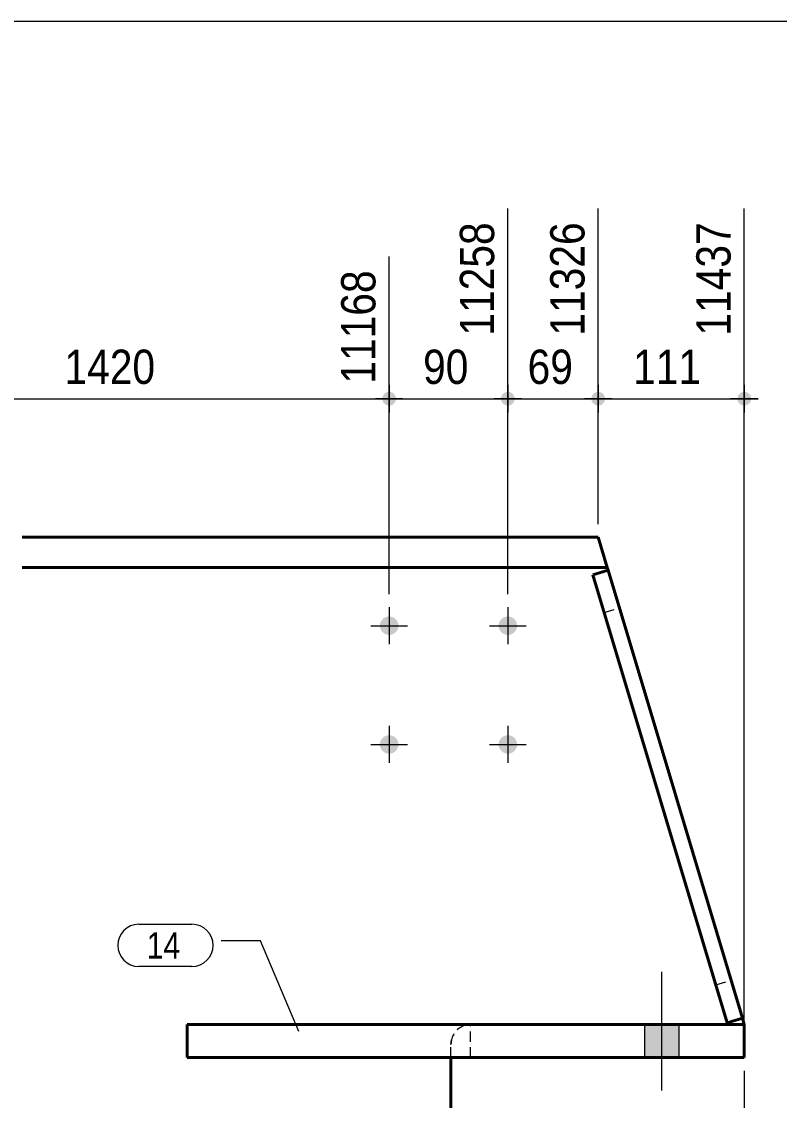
# Model space of a CAD drawing. Header units: millimetres. Extents: x 2 to 584, y 5 to 405.
# Drawn here: x 453.5 to 511, y 323.2 to 405 of the extents above; entities that cross this region are included whole.
import ezdxf

# ---------------------------------------------------------------- set-up
doc = ezdxf.new("R2010")
doc.units = ezdxf.units.MM
doc.linetypes.add('CACHE2', pattern=[1.190625, 0.79375, -0.396875])
for name, color, linetype, lineweight in [('Boulon', 7, 'Continuous', 0), ('Cache', 7, 'Continuous', 0), ('Cotation', 7, 'Continuous', 0), ('Feuille dessin', 5, 'Continuous', 0), ('Piece', 2, 'Continuous', 0), ('Repère pièce', 3, 'Continuous', 0)]:
    doc.layers.add(name, color=color, linetype=linetype, lineweight=lineweight)
doc.styles.add('ARIAL', font='ARIAL.TTF')
doc.styles.add('COMIC_SANS_MS', font='COMIC.TTF')

# ---------------------------------------------------------------- blocks, each defined once
blk = doc.blocks.new('*A15')
at = {"layer": 'Boulon'}
for points in [[(491.091, 359.187), (491.089, 359.152), (491.084, 359.118), (491.079, 359.084), (491.071, 359.051), (491.062, 359.018), (491.051, 358.985), (491.039, 358.953), (491.025, 358.922), (491.009, 358.891), (490.992, 358.861), (490.974, 358.832), (490.954, 358.804), (490.933, 358.777), (490.911, 358.751), (490.887, 358.726), (490.862, 358.702), (490.836, 358.68), (490.809, 358.659), (490.781, 358.639), (490.752, 358.621), (490.722, 358.604), (490.691, 358.588), (490.66, 358.574), (490.628, 358.562), (490.595, 358.551), (490.562, 358.542), (490.529, 358.534), (490.495, 358.529), (490.461, 358.524), (490.426, 358.522), (490.392, 358.521), (490.358, 358.522), (490.323, 358.524), (490.289, 358.529), (490.255, 358.534), (490.222, 358.542), (490.189, 358.551), (490.156, 358.562), (490.124, 358.574), (490.093, 358.588), (490.062, 358.604), (490.032, 358.621), (490.003, 358.639), (489.975, 358.659), (489.948, 358.68), (489.922, 358.702), (489.897, 358.726), (489.873, 358.751), (489.851, 358.777), (489.83, 358.804), (489.81, 358.832), (489.792, 358.861), (489.775, 358.891), (489.759, 358.922), (489.745, 358.953), (489.733, 358.985), (489.722, 359.018), (489.713, 359.051), (489.706, 359.084), (489.7, 359.118), (489.695, 359.152), (489.693, 359.187), (489.692, 359.221), (489.693, 359.255), (489.695, 359.29), (489.7, 359.324), (489.706, 359.358), (489.713, 359.391), (489.722, 359.424), (489.733, 359.457), (489.745, 359.489), (489.759, 359.52), (489.775, 359.551), (489.792, 359.581), (489.81, 359.61), (489.83, 359.638), (489.851, 359.665), (489.873, 359.691), (489.897, 359.716), (489.922, 359.74), (489.948, 359.762), (489.975, 359.783), (490.003, 359.803), (490.032, 359.821), (490.062, 359.838), (490.093, 359.854), (490.124, 359.868), (490.156, 359.88), (490.189, 359.891), (490.222, 359.9), (490.255, 359.908), (490.289, 359.913), (490.323, 359.918), (490.358, 359.92), (490.392, 359.921), (490.426, 359.92), (490.461, 359.918), (490.495, 359.913), (490.529, 359.908), (490.562, 359.9), (490.595, 359.891), (490.628, 359.88), (490.66, 359.868), (490.691, 359.854), (490.722, 359.838), (490.752, 359.821), (490.781, 359.803), (490.809, 359.783), (490.836, 359.762), (490.862, 359.74), (490.887, 359.716), (490.911, 359.691), (490.933, 359.665), (490.954, 359.638), (490.974, 359.61), (490.992, 359.581), (491.009, 359.551), (491.025, 359.52), (491.039, 359.489), (491.051, 359.457), (491.062, 359.424), (491.071, 359.391), (491.079, 359.358), (491.084, 359.324), (491.089, 359.29), (491.091, 359.255), (491.092, 359.221)], [(491.091, 350.187), (491.089, 350.152), (491.084, 350.118), (491.079, 350.084), (491.071, 350.051), (491.062, 350.018), (491.051, 349.985), (491.039, 349.953), (491.025, 349.922), (491.009, 349.891), (490.992, 349.861), (490.974, 349.832), (490.954, 349.804), (490.933, 349.777), (490.911, 349.751), (490.887, 349.726), (490.862, 349.702), (490.836, 349.68), (490.809, 349.659), (490.781, 349.639), (490.752, 349.621), (490.722, 349.604), (490.691, 349.588), (490.66, 349.574), (490.628, 349.562), (490.595, 349.551), (490.562, 349.542), (490.529, 349.534), (490.495, 349.529), (490.461, 349.524), (490.426, 349.522), (490.392, 349.521), (490.358, 349.522), (490.323, 349.524), (490.289, 349.529), (490.255, 349.534), (490.222, 349.542), (490.189, 349.551), (490.156, 349.562), (490.124, 349.574), (490.093, 349.588), (490.062, 349.604), (490.032, 349.621), (490.003, 349.639), (489.975, 349.659), (489.948, 349.68), (489.922, 349.702), (489.897, 349.726), (489.873, 349.751), (489.851, 349.777), (489.83, 349.804), (489.81, 349.832), (489.792, 349.861), (489.775, 349.891), (489.759, 349.922), (489.745, 349.953), (489.733, 349.985), (489.722, 350.018), (489.713, 350.051), (489.706, 350.084), (489.7, 350.118), (489.695, 350.152), (489.693, 350.187), (489.692, 350.221), (489.693, 350.255), (489.695, 350.29), (489.7, 350.324), (489.706, 350.358), (489.713, 350.391), (489.722, 350.424), (489.733, 350.457), (489.745, 350.489), (489.759, 350.52), (489.775, 350.551), (489.792, 350.581), (489.81, 350.61), (489.83, 350.638), (489.851, 350.665), (489.873, 350.691), (489.897, 350.716), (489.922, 350.74), (489.948, 350.762), (489.975, 350.783), (490.003, 350.803), (490.032, 350.821), (490.062, 350.838), (490.093, 350.854), (490.124, 350.868), (490.156, 350.88), (490.189, 350.891), (490.222, 350.9), (490.255, 350.908), (490.289, 350.913), (490.323, 350.918), (490.358, 350.92), (490.392, 350.921), (490.426, 350.92), (490.461, 350.918), (490.495, 350.913), (490.529, 350.908), (490.562, 350.9), (490.595, 350.891), (490.628, 350.88), (490.66, 350.868), (490.691, 350.854), (490.722, 350.838), (490.752, 350.821), (490.781, 350.803), (490.809, 350.783), (490.836, 350.762), (490.862, 350.74), (490.887, 350.716), (490.911, 350.691), (490.933, 350.665), (490.954, 350.638), (490.974, 350.61), (490.992, 350.581), (491.009, 350.551), (491.025, 350.52), (491.039, 350.489), (491.051, 350.457), (491.062, 350.424), (491.071, 350.391), (491.079, 350.358), (491.084, 350.324), (491.089, 350.29), (491.091, 350.255), (491.092, 350.221)]]:
    blk.add_hatch(color=256, dxfattribs=at).paths.add_polyline_path(points, flags=17)
at = {"layer": 'Boulon', "linetype": 'Continuous', "lineweight": 0}
for p, q in [((490.392, 360.621), (490.392, 357.821)), ((488.992, 359.221), (491.792, 359.221)), ((490.392, 351.621), (490.392, 348.821)), ((488.992, 350.221), (491.792, 350.221))]:
    blk.add_line(p, q, dxfattribs=at)
blk = doc.blocks.new('*A16')
at = {"layer": 'Boulon'}
for points in [[(482.091, 359.187), (482.089, 359.152), (482.084, 359.118), (482.079, 359.084), (482.071, 359.051), (482.062, 359.018), (482.051, 358.985), (482.039, 358.953), (482.025, 358.922), (482.009, 358.891), (481.992, 358.861), (481.974, 358.832), (481.954, 358.804), (481.933, 358.777), (481.911, 358.751), (481.887, 358.726), (481.862, 358.702), (481.836, 358.68), (481.809, 358.659), (481.781, 358.639), (481.752, 358.621), (481.722, 358.604), (481.691, 358.588), (481.66, 358.574), (481.628, 358.562), (481.595, 358.551), (481.562, 358.542), (481.529, 358.534), (481.495, 358.529), (481.461, 358.524), (481.426, 358.522), (481.392, 358.521), (481.358, 358.522), (481.323, 358.524), (481.289, 358.529), (481.255, 358.534), (481.222, 358.542), (481.189, 358.551), (481.156, 358.562), (481.124, 358.574), (481.093, 358.588), (481.062, 358.604), (481.032, 358.621), (481.003, 358.639), (480.975, 358.659), (480.948, 358.68), (480.922, 358.702), (480.897, 358.726), (480.873, 358.751), (480.851, 358.777), (480.83, 358.804), (480.81, 358.832), (480.792, 358.861), (480.775, 358.891), (480.759, 358.922), (480.745, 358.953), (480.733, 358.985), (480.722, 359.018), (480.713, 359.051), (480.706, 359.084), (480.7, 359.118), (480.695, 359.152), (480.693, 359.187), (480.692, 359.221), (480.693, 359.255), (480.695, 359.29), (480.7, 359.324), (480.706, 359.358), (480.713, 359.391), (480.722, 359.424), (480.733, 359.457), (480.745, 359.489), (480.759, 359.52), (480.775, 359.551), (480.792, 359.581), (480.81, 359.61), (480.83, 359.638), (480.851, 359.665), (480.873, 359.691), (480.897, 359.716), (480.922, 359.74), (480.948, 359.762), (480.975, 359.783), (481.003, 359.803), (481.032, 359.821), (481.062, 359.838), (481.093, 359.854), (481.124, 359.868), (481.156, 359.88), (481.189, 359.891), (481.222, 359.9), (481.255, 359.908), (481.289, 359.913), (481.323, 359.918), (481.358, 359.92), (481.392, 359.921), (481.426, 359.92), (481.461, 359.918), (481.495, 359.913), (481.529, 359.908), (481.562, 359.9), (481.595, 359.891), (481.628, 359.88), (481.66, 359.868), (481.691, 359.854), (481.722, 359.838), (481.752, 359.821), (481.781, 359.803), (481.809, 359.783), (481.836, 359.762), (481.862, 359.74), (481.887, 359.716), (481.911, 359.691), (481.933, 359.665), (481.954, 359.638), (481.974, 359.61), (481.992, 359.581), (482.009, 359.551), (482.025, 359.52), (482.039, 359.489), (482.051, 359.457), (482.062, 359.424), (482.071, 359.391), (482.079, 359.358), (482.084, 359.324), (482.089, 359.29), (482.091, 359.255), (482.092, 359.221)], [(482.091, 350.187), (482.089, 350.152), (482.084, 350.118), (482.079, 350.084), (482.071, 350.051), (482.062, 350.018), (482.051, 349.985), (482.039, 349.953), (482.025, 349.922), (482.009, 349.891), (481.992, 349.861), (481.974, 349.832), (481.954, 349.804), (481.933, 349.777), (481.911, 349.751), (481.887, 349.726), (481.862, 349.702), (481.836, 349.68), (481.809, 349.659), (481.781, 349.639), (481.752, 349.621), (481.722, 349.604), (481.691, 349.588), (481.66, 349.574), (481.628, 349.562), (481.595, 349.551), (481.562, 349.542), (481.529, 349.534), (481.495, 349.529), (481.461, 349.524), (481.426, 349.522), (481.392, 349.521), (481.358, 349.522), (481.323, 349.524), (481.289, 349.529), (481.255, 349.534), (481.222, 349.542), (481.189, 349.551), (481.156, 349.562), (481.124, 349.574), (481.093, 349.588), (481.062, 349.604), (481.032, 349.621), (481.003, 349.639), (480.975, 349.659), (480.948, 349.68), (480.922, 349.702), (480.897, 349.726), (480.873, 349.751), (480.851, 349.777), (480.83, 349.804), (480.81, 349.832), (480.792, 349.861), (480.775, 349.891), (480.759, 349.922), (480.745, 349.953), (480.733, 349.985), (480.722, 350.018), (480.713, 350.051), (480.706, 350.084), (480.7, 350.118), (480.695, 350.152), (480.693, 350.187), (480.692, 350.221), (480.693, 350.255), (480.695, 350.29), (480.7, 350.324), (480.706, 350.358), (480.713, 350.391), (480.722, 350.424), (480.733, 350.457), (480.745, 350.489), (480.759, 350.52), (480.775, 350.551), (480.792, 350.581), (480.81, 350.61), (480.83, 350.638), (480.851, 350.665), (480.873, 350.691), (480.897, 350.716), (480.922, 350.74), (480.948, 350.762), (480.975, 350.783), (481.003, 350.803), (481.032, 350.821), (481.062, 350.838), (481.093, 350.854), (481.124, 350.868), (481.156, 350.88), (481.189, 350.891), (481.222, 350.9), (481.255, 350.908), (481.289, 350.913), (481.323, 350.918), (481.358, 350.92), (481.392, 350.921), (481.426, 350.92), (481.461, 350.918), (481.495, 350.913), (481.529, 350.908), (481.562, 350.9), (481.595, 350.891), (481.628, 350.88), (481.66, 350.868), (481.691, 350.854), (481.722, 350.838), (481.752, 350.821), (481.781, 350.803), (481.809, 350.783), (481.836, 350.762), (481.862, 350.74), (481.887, 350.716), (481.911, 350.691), (481.933, 350.665), (481.954, 350.638), (481.974, 350.61), (481.992, 350.581), (482.009, 350.551), (482.025, 350.52), (482.039, 350.489), (482.051, 350.457), (482.062, 350.424), (482.071, 350.391), (482.079, 350.358), (482.084, 350.324), (482.089, 350.29), (482.091, 350.255), (482.092, 350.221)]]:
    blk.add_hatch(color=256, dxfattribs=at).paths.add_polyline_path(points, flags=17)
at = {"layer": 'Boulon', "linetype": 'Continuous', "lineweight": 0}
for p, q in [((481.392, 360.621), (481.392, 357.821)), ((479.992, 359.221), (482.792, 359.221)), ((481.392, 351.621), (481.392, 348.821)), ((479.992, 350.221), (482.792, 350.221))]:
    blk.add_line(p, q, dxfattribs=at)
blk = doc.blocks.new('*A17')
at = {"layer": 'Boulon'}
blk.add_hatch(color=256, dxfattribs=at).paths.add_polyline_path([(503.37, 328.997), (503.37, 326.497), (500.77, 326.497), (500.77, 328.997)], flags=17)
blk.add_hatch(color=256, dxfattribs=at).paths.add_polyline_path([(503.37, 328.997), (503.37, 326.497), (500.77, 326.497), (500.77, 328.997)], flags=17)
at = {"layer": 'Boulon', "linetype": 'Continuous', "lineweight": 0}
for p, q in [((502.07, 323.998), (502.07, 332.998)), ((502.07, 323.998), (502.07, 332.998)), ((500.77, 326.497), (500.77, 328.997)), ((500.77, 326.497), (500.77, 328.997)), ((503.37, 326.497), (503.37, 328.997)), ((503.37, 326.497), (503.37, 328.997))]:
    blk.add_line(p, q, dxfattribs=at)
blk = doc.blocks.new('*A19')
at = {"layer": 'Cache', "color": 7, "linetype": 'CACHE2', "lineweight": 20}
for p, q in [((508.178391, 329.468624), (497.990483, 363.428318)), ((487.235634, 328.958262), (487.569399, 328.995897)), ((487.569399, 328.995897), (487.235634, 328.958262)), ((508.319649, 328.997762), (487.569399, 328.995897)), ((486.069535, 327.495858), (486.107131, 327.829627)), ((486.107131, 327.829627), (486.069535, 327.495858)), ((486.069562, 326.495711), (486.069535, 327.495858))]:
    blk.add_line(p, q, dxfattribs=at)
blk.add_arc((487.569535, 327.495897), 1.5, 102.861823, 167.144895, dxfattribs=at)
blk.add_arc((487.569535, 327.495897), 1.5, 102.861823, 167.144895, dxfattribs=at)
at = {"layer": 'Piece', "color": 2, "linetype": 'Continuous', "lineweight": 40}
for p, q in [((497.242774, 365.920679), (453.570038, 365.920679)), ((497.932774, 363.620679), (497.242774, 365.920679)), ((453.570038, 363.620679), (497.932774, 363.620679)), ((497.932774, 363.620679), (497.990483, 363.428318)), ((508.319649, 328.997762), (508.178391, 329.468624)), ((486.069814, 316.920679), (486.069562, 326.495711))]:
    blk.add_line(p, q, dxfattribs=at)
blk = doc.blocks.new('*A22')
at = {"layer": 'Cache', "color": 7, "linetype": 'CACHE2', "lineweight": 20}
blk.add_line((487.570038, 326.49585), (487.569805, 328.99585), dxfattribs=at)
at = {"layer": 'Piece', "color": 2, "linetype": 'Continuous', "lineweight": 40}
for p, q in [((508.319723, 328.997783), (466.069805, 328.993848)), ((466.070038, 326.493848), (466.069805, 328.993848)), ((508.319955, 326.497783), (508.319723, 328.997783)), ((508.319955, 326.497783), (466.070038, 326.493848))]:
    blk.add_line(p, q, dxfattribs=at)
blk = doc.blocks.new('*A23')
at = {"layer": 'Cache', "color": 7, "linetype": 'CACHE2', "lineweight": 20}
for p, q in [((497.990414, 363.428297), (496.841023, 363.08348)), ((496.841023, 363.08348), (507.028931, 329.123786)), ((508.178322, 329.468604), (497.990414, 363.428297)), ((497.703096, 360.209901), (498.852488, 360.554719)), ((506.166949, 331.997057), (507.316341, 332.341875)), ((507.028931, 329.123786), (508.178322, 329.468604))]:
    blk.add_line(p, q, dxfattribs=at)
blk = doc.blocks.new('*A24')
at = {"layer": 'Cache', "color": 7, "linetype": 'CACHE2', "lineweight": 20}
for p, q in [((497.703096, 360.209901), (498.852488, 360.554719)), ((506.166937, 331.997098), (507.316329, 332.341915))]:
    blk.add_line(p, q, dxfattribs=at)
at = {"layer": 'Piece', "color": 2, "linetype": 'Continuous', "lineweight": 40}
for p, q in [((497.990414, 363.428297), (496.841023, 363.08348)), ((496.841023, 363.08348), (507.028931, 329.123786)), ((508.178322, 329.468604), (497.990414, 363.428297)), ((507.028931, 329.123786), (508.178322, 329.468604))]:
    blk.add_line(p, q, dxfattribs=at)
blk = doc.blocks.new('*A63')
at = {"layer": 'Feuille dessin', "linetype": 'Continuous', "lineweight": 0}
blk.add_line((579, 405), (5, 405), dxfattribs=at)
blk = doc.blocks.new('*A80')
at = {"layer": 'Cotation'}
for points in [[(439.848, 375.901), (439.822, 375.903), (439.797, 375.906), (439.772, 375.911), (439.747, 375.916), (439.722, 375.923), (439.698, 375.931), (439.674, 375.94), (439.651, 375.951), (439.628, 375.962), (439.606, 375.975), (439.584, 375.988), (439.563, 376.003), (439.543, 376.019), (439.524, 376.035), (439.505, 376.053), (439.488, 376.071), (439.471, 376.091), (439.455, 376.111), (439.441, 376.132), (439.427, 376.153), (439.414, 376.176), (439.403, 376.198), (439.393, 376.222), (439.383, 376.245), (439.375, 376.27), (439.369, 376.294), (439.363, 376.319), (439.359, 376.344), (439.356, 376.37), (439.354, 376.395), (439.353, 376.421), (439.354, 376.446), (439.356, 376.472), (439.359, 376.497), (439.363, 376.522), (439.369, 376.547), (439.375, 376.572), (439.383, 376.596), (439.393, 376.62), (439.403, 376.643), (439.414, 376.666), (439.427, 376.688), (439.441, 376.71), (439.455, 376.73), (439.471, 376.751), (439.488, 376.77), (439.505, 376.788), (439.524, 376.806), (439.543, 376.823), (439.563, 376.838), (439.584, 376.853), (439.606, 376.867), (439.628, 376.879), (439.651, 376.891), (439.674, 376.901), (439.698, 376.91), (439.722, 376.918), (439.747, 376.925), (439.772, 376.931), (439.797, 376.935), (439.822, 376.938), (439.848, 376.94), (439.873, 376.941), (439.899, 376.94), (439.924, 376.938), (439.949, 376.935), (439.975, 376.931), (439.999, 376.925), (440.024, 376.918), (440.048, 376.91), (440.072, 376.901), (440.095, 376.891), (440.118, 376.879), (440.14, 376.867), (440.162, 376.853), (440.183, 376.838), (440.203, 376.823), (440.222, 376.806), (440.241, 376.788), (440.258, 376.77), (440.275, 376.751), (440.291, 376.73), (440.305, 376.71), (440.319, 376.688), (440.332, 376.666), (440.343, 376.643), (440.353, 376.62), (440.363, 376.596), (440.371, 376.572), (440.377, 376.547), (440.383, 376.522), (440.387, 376.497), (440.391, 376.472), (440.392, 376.446), (440.393, 376.421), (440.392, 376.395), (440.391, 376.37), (440.387, 376.344), (440.383, 376.319), (440.377, 376.294), (440.371, 376.27), (440.363, 376.245), (440.353, 376.222), (440.343, 376.198), (440.332, 376.176), (440.319, 376.153), (440.305, 376.132), (440.291, 376.111), (440.275, 376.091), (440.258, 376.071), (440.241, 376.053), (440.222, 376.035), (440.203, 376.019), (440.183, 376.003), (440.162, 375.988), (440.14, 375.975), (440.118, 375.962), (440.095, 375.951), (440.072, 375.94), (440.048, 375.931), (440.024, 375.923), (439.999, 375.916), (439.975, 375.911), (439.949, 375.906), (439.924, 375.903), (439.899, 375.901), (439.873, 375.901)], [(481.367, 375.901), (481.341, 375.903), (481.316, 375.906), (481.291, 375.911), (481.266, 375.916), (481.241, 375.923), (481.217, 375.931), (481.193, 375.94), (481.17, 375.951), (481.147, 375.962), (481.125, 375.975), (481.103, 375.988), (481.082, 376.003), (481.062, 376.019), (481.043, 376.035), (481.024, 376.053), (481.007, 376.071), (480.99, 376.091), (480.974, 376.111), (480.96, 376.132), (480.946, 376.153), (480.933, 376.176), (480.922, 376.198), (480.912, 376.222), (480.902, 376.245), (480.894, 376.27), (480.888, 376.294), (480.882, 376.319), (480.878, 376.344), (480.875, 376.37), (480.873, 376.395), (480.872, 376.421), (480.873, 376.446), (480.875, 376.472), (480.878, 376.497), (480.882, 376.522), (480.888, 376.547), (480.894, 376.572), (480.902, 376.596), (480.912, 376.62), (480.922, 376.643), (480.933, 376.666), (480.946, 376.688), (480.96, 376.71), (480.974, 376.73), (480.99, 376.751), (481.007, 376.77), (481.024, 376.788), (481.043, 376.806), (481.062, 376.823), (481.082, 376.838), (481.103, 376.853), (481.125, 376.867), (481.147, 376.879), (481.17, 376.891), (481.193, 376.901), (481.217, 376.91), (481.241, 376.918), (481.266, 376.925), (481.291, 376.931), (481.316, 376.935), (481.341, 376.938), (481.367, 376.94), (481.392, 376.941), (481.418, 376.94), (481.443, 376.938), (481.468, 376.935), (481.494, 376.931), (481.518, 376.925), (481.543, 376.918), (481.567, 376.91), (481.591, 376.901), (481.614, 376.891), (481.637, 376.879), (481.659, 376.867), (481.681, 376.853), (481.702, 376.838), (481.722, 376.823), (481.741, 376.806), (481.76, 376.788), (481.777, 376.77), (481.794, 376.751), (481.81, 376.73), (481.824, 376.71), (481.838, 376.688), (481.851, 376.666), (481.862, 376.643), (481.872, 376.62), (481.882, 376.596), (481.89, 376.572), (481.896, 376.547), (481.902, 376.522), (481.906, 376.497), (481.91, 376.472), (481.911, 376.446), (481.912, 376.421), (481.911, 376.395), (481.91, 376.37), (481.906, 376.344), (481.902, 376.319), (481.896, 376.294), (481.89, 376.27), (481.882, 376.245), (481.872, 376.222), (481.862, 376.198), (481.851, 376.176), (481.838, 376.153), (481.824, 376.132), (481.81, 376.111), (481.794, 376.091), (481.777, 376.071), (481.76, 376.053), (481.741, 376.035), (481.722, 376.019), (481.702, 376.003), (481.681, 375.988), (481.659, 375.975), (481.637, 375.962), (481.614, 375.951), (481.591, 375.94), (481.567, 375.931), (481.543, 375.923), (481.518, 375.916), (481.494, 375.911), (481.468, 375.906), (481.443, 375.903), (481.418, 375.901), (481.392, 375.901)]]:
    blk.add_hatch(color=256, dxfattribs=at).paths.add_polyline_path(points, flags=17)
at = {"layer": 'Cotation', "linetype": 'Continuous', "lineweight": 0}
for p, q in [((439.873, 361.621), (439.873, 388.914)), ((481.392, 361.621), (481.392, 387.203)), ((439.873, 377.461), (439.873, 375.381)), ((481.392, 377.461), (481.392, 375.381)), ((440.913, 376.421), (438.833, 376.421)), ((439.873, 376.421), (438.833, 376.421)), ((439.873, 376.421), (481.392, 376.421)), ((482.432, 376.421), (480.352, 376.421)), ((481.392, 376.421), (482.432, 376.421))]:
    blk.add_line(p, q, dxfattribs=at)
at = {"layer": 'Cotation'}
for p in [(439.873, 376.421), (481.392, 376.421)]:
    blk.add_point(p, dxfattribs=at)
at = {"layer": 'Cotation', "style": 'ARIAL', "width": 0.85}
blk.add_text('11168', height=2.6, rotation=90.00021, dxfattribs=at).set_placement((480.352, 377.561))
blk.add_text('1420', height=2.6, dxfattribs=at).set_placement((456.776, 377.541))
blk = doc.blocks.new('*A81')
at = {"layer": 'Cotation'}
for points in [[(481.367, 375.901), (481.341, 375.903), (481.316, 375.906), (481.291, 375.911), (481.266, 375.916), (481.241, 375.923), (481.217, 375.931), (481.193, 375.94), (481.17, 375.951), (481.147, 375.962), (481.125, 375.975), (481.103, 375.988), (481.082, 376.003), (481.062, 376.019), (481.043, 376.035), (481.024, 376.053), (481.007, 376.071), (480.99, 376.091), (480.974, 376.111), (480.96, 376.132), (480.946, 376.153), (480.933, 376.176), (480.922, 376.198), (480.912, 376.222), (480.902, 376.245), (480.894, 376.27), (480.888, 376.294), (480.882, 376.319), (480.878, 376.344), (480.875, 376.37), (480.873, 376.395), (480.872, 376.421), (480.873, 376.446), (480.875, 376.472), (480.878, 376.497), (480.882, 376.522), (480.888, 376.547), (480.894, 376.572), (480.902, 376.596), (480.912, 376.62), (480.922, 376.643), (480.933, 376.666), (480.946, 376.688), (480.96, 376.71), (480.974, 376.73), (480.99, 376.751), (481.007, 376.77), (481.024, 376.788), (481.043, 376.806), (481.062, 376.823), (481.082, 376.838), (481.103, 376.853), (481.125, 376.867), (481.147, 376.879), (481.17, 376.891), (481.193, 376.901), (481.217, 376.91), (481.241, 376.918), (481.266, 376.925), (481.291, 376.931), (481.316, 376.935), (481.341, 376.938), (481.367, 376.94), (481.392, 376.941), (481.418, 376.94), (481.443, 376.938), (481.468, 376.935), (481.494, 376.931), (481.518, 376.925), (481.543, 376.918), (481.567, 376.91), (481.591, 376.901), (481.614, 376.891), (481.637, 376.879), (481.659, 376.867), (481.681, 376.853), (481.702, 376.838), (481.722, 376.823), (481.741, 376.806), (481.76, 376.788), (481.777, 376.77), (481.794, 376.751), (481.81, 376.73), (481.824, 376.71), (481.838, 376.688), (481.851, 376.666), (481.862, 376.643), (481.872, 376.62), (481.882, 376.596), (481.89, 376.572), (481.896, 376.547), (481.902, 376.522), (481.906, 376.497), (481.91, 376.472), (481.911, 376.446), (481.912, 376.421), (481.911, 376.395), (481.91, 376.37), (481.906, 376.344), (481.902, 376.319), (481.896, 376.294), (481.89, 376.27), (481.882, 376.245), (481.872, 376.222), (481.862, 376.198), (481.851, 376.176), (481.838, 376.153), (481.824, 376.132), (481.81, 376.111), (481.794, 376.091), (481.777, 376.071), (481.76, 376.053), (481.741, 376.035), (481.722, 376.019), (481.702, 376.003), (481.681, 375.988), (481.659, 375.975), (481.637, 375.962), (481.614, 375.951), (481.591, 375.94), (481.567, 375.931), (481.543, 375.923), (481.518, 375.916), (481.494, 375.911), (481.468, 375.906), (481.443, 375.903), (481.418, 375.901), (481.392, 375.901)], [(490.367, 375.901), (490.341, 375.903), (490.316, 375.906), (490.291, 375.911), (490.266, 375.916), (490.241, 375.923), (490.217, 375.931), (490.193, 375.94), (490.17, 375.951), (490.147, 375.962), (490.125, 375.975), (490.103, 375.988), (490.082, 376.003), (490.062, 376.019), (490.043, 376.035), (490.024, 376.053), (490.007, 376.071), (489.99, 376.091), (489.974, 376.111), (489.96, 376.132), (489.946, 376.153), (489.933, 376.176), (489.922, 376.198), (489.912, 376.222), (489.902, 376.245), (489.894, 376.27), (489.888, 376.294), (489.882, 376.319), (489.878, 376.344), (489.875, 376.37), (489.873, 376.395), (489.872, 376.421), (489.873, 376.446), (489.875, 376.472), (489.878, 376.497), (489.882, 376.522), (489.888, 376.547), (489.894, 376.572), (489.902, 376.596), (489.912, 376.62), (489.922, 376.643), (489.933, 376.666), (489.946, 376.688), (489.96, 376.71), (489.974, 376.73), (489.99, 376.751), (490.007, 376.77), (490.024, 376.788), (490.043, 376.806), (490.062, 376.823), (490.082, 376.838), (490.103, 376.853), (490.125, 376.867), (490.147, 376.879), (490.17, 376.891), (490.193, 376.901), (490.217, 376.91), (490.241, 376.918), (490.266, 376.925), (490.291, 376.931), (490.316, 376.935), (490.341, 376.938), (490.367, 376.94), (490.392, 376.941), (490.418, 376.94), (490.443, 376.938), (490.468, 376.935), (490.494, 376.931), (490.518, 376.925), (490.543, 376.918), (490.567, 376.91), (490.591, 376.901), (490.614, 376.891), (490.637, 376.879), (490.659, 376.867), (490.681, 376.853), (490.702, 376.838), (490.722, 376.823), (490.741, 376.806), (490.76, 376.788), (490.777, 376.77), (490.794, 376.751), (490.81, 376.73), (490.824, 376.71), (490.838, 376.688), (490.851, 376.666), (490.862, 376.643), (490.872, 376.62), (490.882, 376.596), (490.89, 376.572), (490.896, 376.547), (490.902, 376.522), (490.906, 376.497), (490.91, 376.472), (490.911, 376.446), (490.912, 376.421), (490.911, 376.395), (490.91, 376.37), (490.906, 376.344), (490.902, 376.319), (490.896, 376.294), (490.89, 376.27), (490.882, 376.245), (490.872, 376.222), (490.862, 376.198), (490.851, 376.176), (490.838, 376.153), (490.824, 376.132), (490.81, 376.111), (490.794, 376.091), (490.777, 376.071), (490.76, 376.053), (490.741, 376.035), (490.722, 376.019), (490.702, 376.003), (490.681, 375.988), (490.659, 375.975), (490.637, 375.962), (490.614, 375.951), (490.591, 375.94), (490.567, 375.931), (490.543, 375.923), (490.518, 375.916), (490.494, 375.911), (490.468, 375.906), (490.443, 375.903), (490.418, 375.901), (490.392, 375.901)]]:
    blk.add_hatch(color=256, dxfattribs=at).paths.add_polyline_path(points, flags=17)
at = {"layer": 'Cotation', "linetype": 'Continuous', "lineweight": 0}
for p, q in [((490.392, 361.621), (490.392, 390.843)), ((481.392, 361.621), (481.392, 387.203)), ((481.392, 377.461), (481.392, 375.381)), ((490.392, 377.461), (490.392, 375.381)), ((482.432, 376.421), (480.352, 376.421)), ((481.392, 376.421), (480.352, 376.421)), ((481.392, 376.421), (490.392, 376.421)), ((491.432, 376.421), (489.352, 376.421)), ((490.392, 376.421), (491.432, 376.421))]:
    blk.add_line(p, q, dxfattribs=at)
at = {"layer": 'Cotation'}
for p in [(481.392, 376.421), (490.392, 376.421)]:
    blk.add_point(p, dxfattribs=at)
at = {"layer": 'Cotation', "style": 'ARIAL', "width": 0.85}
blk.add_text('11258', height=2.6, rotation=90.00021, dxfattribs=at).set_placement((489.352, 381.201))
blk.add_text('90', height=2.6, dxfattribs=at).set_placement((483.964, 377.541))
blk = doc.blocks.new('*A82')
at = {"layer": 'Cotation'}
for points in [[(490.367, 375.901), (490.341, 375.903), (490.316, 375.906), (490.291, 375.911), (490.266, 375.916), (490.241, 375.923), (490.217, 375.931), (490.193, 375.94), (490.17, 375.951), (490.147, 375.962), (490.125, 375.975), (490.103, 375.988), (490.082, 376.003), (490.062, 376.019), (490.043, 376.035), (490.024, 376.053), (490.007, 376.071), (489.99, 376.091), (489.974, 376.111), (489.96, 376.132), (489.946, 376.153), (489.933, 376.176), (489.922, 376.198), (489.912, 376.222), (489.902, 376.245), (489.894, 376.27), (489.888, 376.294), (489.882, 376.319), (489.878, 376.344), (489.875, 376.37), (489.873, 376.395), (489.872, 376.421), (489.873, 376.446), (489.875, 376.472), (489.878, 376.497), (489.882, 376.522), (489.888, 376.547), (489.894, 376.572), (489.902, 376.596), (489.912, 376.62), (489.922, 376.643), (489.933, 376.666), (489.946, 376.688), (489.96, 376.71), (489.974, 376.73), (489.99, 376.751), (490.007, 376.77), (490.024, 376.788), (490.043, 376.806), (490.062, 376.823), (490.082, 376.838), (490.103, 376.853), (490.125, 376.867), (490.147, 376.879), (490.17, 376.891), (490.193, 376.901), (490.217, 376.91), (490.241, 376.918), (490.266, 376.925), (490.291, 376.931), (490.316, 376.935), (490.341, 376.938), (490.367, 376.94), (490.392, 376.941), (490.418, 376.94), (490.443, 376.938), (490.468, 376.935), (490.494, 376.931), (490.518, 376.925), (490.543, 376.918), (490.567, 376.91), (490.591, 376.901), (490.614, 376.891), (490.637, 376.879), (490.659, 376.867), (490.681, 376.853), (490.702, 376.838), (490.722, 376.823), (490.741, 376.806), (490.76, 376.788), (490.777, 376.77), (490.794, 376.751), (490.81, 376.73), (490.824, 376.71), (490.838, 376.688), (490.851, 376.666), (490.862, 376.643), (490.872, 376.62), (490.882, 376.596), (490.89, 376.572), (490.896, 376.547), (490.902, 376.522), (490.906, 376.497), (490.91, 376.472), (490.911, 376.446), (490.912, 376.421), (490.911, 376.395), (490.91, 376.37), (490.906, 376.344), (490.902, 376.319), (490.896, 376.294), (490.89, 376.27), (490.882, 376.245), (490.872, 376.222), (490.862, 376.198), (490.851, 376.176), (490.838, 376.153), (490.824, 376.132), (490.81, 376.111), (490.794, 376.091), (490.777, 376.071), (490.76, 376.053), (490.741, 376.035), (490.722, 376.019), (490.702, 376.003), (490.681, 375.988), (490.659, 375.975), (490.637, 375.962), (490.614, 375.951), (490.591, 375.94), (490.567, 375.931), (490.543, 375.923), (490.518, 375.916), (490.494, 375.911), (490.468, 375.906), (490.443, 375.903), (490.418, 375.901), (490.392, 375.901)], [(497.217, 375.901), (497.192, 375.903), (497.166, 375.906), (497.141, 375.911), (497.116, 375.916), (497.092, 375.923), (497.068, 375.931), (497.044, 375.94), (497.02, 375.951), (496.998, 375.962), (496.975, 375.975), (496.954, 375.988), (496.933, 376.003), (496.913, 376.019), (496.894, 376.035), (496.875, 376.053), (496.857, 376.071), (496.841, 376.091), (496.825, 376.111), (496.81, 376.132), (496.797, 376.153), (496.784, 376.176), (496.773, 376.198), (496.762, 376.222), (496.753, 376.245), (496.745, 376.27), (496.738, 376.294), (496.733, 376.319), (496.728, 376.344), (496.725, 376.37), (496.723, 376.395), (496.723, 376.421), (496.723, 376.446), (496.725, 376.472), (496.728, 376.497), (496.733, 376.522), (496.738, 376.547), (496.745, 376.572), (496.753, 376.596), (496.762, 376.62), (496.773, 376.643), (496.784, 376.666), (496.797, 376.688), (496.81, 376.71), (496.825, 376.73), (496.841, 376.751), (496.857, 376.77), (496.875, 376.788), (496.894, 376.806), (496.913, 376.823), (496.933, 376.838), (496.954, 376.853), (496.975, 376.867), (496.998, 376.879), (497.02, 376.891), (497.044, 376.901), (497.068, 376.91), (497.092, 376.918), (497.116, 376.925), (497.141, 376.931), (497.166, 376.935), (497.192, 376.938), (497.217, 376.94), (497.243, 376.941), (497.268, 376.94), (497.294, 376.938), (497.319, 376.935), (497.344, 376.931), (497.369, 376.925), (497.394, 376.918), (497.418, 376.91), (497.442, 376.901), (497.465, 376.891), (497.488, 376.879), (497.51, 376.867), (497.532, 376.853), (497.553, 376.838), (497.573, 376.823), (497.592, 376.806), (497.61, 376.788), (497.628, 376.77), (497.645, 376.751), (497.66, 376.73), (497.675, 376.71), (497.689, 376.688), (497.701, 376.666), (497.713, 376.643), (497.723, 376.62), (497.732, 376.596), (497.74, 376.572), (497.747, 376.547), (497.753, 376.522), (497.757, 376.497), (497.76, 376.472), (497.762, 376.446), (497.763, 376.421), (497.762, 376.395), (497.76, 376.37), (497.757, 376.344), (497.753, 376.319), (497.747, 376.294), (497.74, 376.27), (497.732, 376.245), (497.723, 376.222), (497.713, 376.198), (497.701, 376.176), (497.689, 376.153), (497.675, 376.132), (497.66, 376.111), (497.645, 376.091), (497.628, 376.071), (497.61, 376.053), (497.592, 376.035), (497.573, 376.019), (497.553, 376.003), (497.532, 375.988), (497.51, 375.975), (497.488, 375.962), (497.465, 375.951), (497.442, 375.94), (497.418, 375.931), (497.394, 375.923), (497.369, 375.916), (497.344, 375.911), (497.319, 375.906), (497.294, 375.903), (497.268, 375.901), (497.243, 375.901)]]:
    blk.add_hatch(color=256, dxfattribs=at).paths.add_polyline_path(points, flags=17)
at = {"layer": 'Cotation', "linetype": 'Continuous', "lineweight": 0}
for p, q in [((490.392, 361.621), (490.392, 390.843)), ((497.243, 366.921), (497.243, 390.843)), ((490.392, 377.461), (490.392, 375.381)), ((497.243, 377.461), (497.243, 375.381)), ((491.432, 376.421), (489.352, 376.421)), ((490.392, 376.421), (489.352, 376.421)), ((490.392, 376.421), (497.243, 376.421)), ((498.283, 376.421), (496.203, 376.421)), ((497.243, 376.421), (498.283, 376.421))]:
    blk.add_line(p, q, dxfattribs=at)
at = {"layer": 'Cotation'}
for p in [(490.392, 376.421), (497.243, 376.421)]:
    blk.add_point(p, dxfattribs=at)
at = {"layer": 'Cotation', "style": 'ARIAL', "width": 0.85}
blk.add_text('11326', height=2.6, rotation=90.00021, dxfattribs=at).set_placement((496.203, 381.201))
blk.add_text('69', height=2.6, dxfattribs=at).set_placement((491.889, 377.541))
blk = doc.blocks.new('*A83')
at = {"layer": 'Cotation'}
for points in [[(497.217, 375.901), (497.192, 375.903), (497.166, 375.906), (497.141, 375.911), (497.116, 375.916), (497.092, 375.923), (497.068, 375.931), (497.044, 375.94), (497.02, 375.951), (496.998, 375.962), (496.975, 375.975), (496.954, 375.988), (496.933, 376.003), (496.913, 376.019), (496.894, 376.035), (496.875, 376.053), (496.857, 376.071), (496.841, 376.091), (496.825, 376.111), (496.81, 376.132), (496.797, 376.153), (496.784, 376.176), (496.773, 376.198), (496.762, 376.222), (496.753, 376.245), (496.745, 376.27), (496.738, 376.294), (496.733, 376.319), (496.728, 376.344), (496.725, 376.37), (496.723, 376.395), (496.723, 376.421), (496.723, 376.446), (496.725, 376.472), (496.728, 376.497), (496.733, 376.522), (496.738, 376.547), (496.745, 376.572), (496.753, 376.596), (496.762, 376.62), (496.773, 376.643), (496.784, 376.666), (496.797, 376.688), (496.81, 376.71), (496.825, 376.73), (496.841, 376.751), (496.857, 376.77), (496.875, 376.788), (496.894, 376.806), (496.913, 376.823), (496.933, 376.838), (496.954, 376.853), (496.975, 376.867), (496.998, 376.879), (497.02, 376.891), (497.044, 376.901), (497.068, 376.91), (497.092, 376.918), (497.116, 376.925), (497.141, 376.931), (497.166, 376.935), (497.192, 376.938), (497.217, 376.94), (497.243, 376.941), (497.268, 376.94), (497.294, 376.938), (497.319, 376.935), (497.344, 376.931), (497.369, 376.925), (497.394, 376.918), (497.418, 376.91), (497.442, 376.901), (497.465, 376.891), (497.488, 376.879), (497.51, 376.867), (497.532, 376.853), (497.553, 376.838), (497.573, 376.823), (497.592, 376.806), (497.61, 376.788), (497.628, 376.77), (497.645, 376.751), (497.66, 376.73), (497.675, 376.71), (497.689, 376.688), (497.701, 376.666), (497.713, 376.643), (497.723, 376.62), (497.732, 376.596), (497.74, 376.572), (497.747, 376.547), (497.753, 376.522), (497.757, 376.497), (497.76, 376.472), (497.762, 376.446), (497.763, 376.421), (497.762, 376.395), (497.76, 376.37), (497.757, 376.344), (497.753, 376.319), (497.747, 376.294), (497.74, 376.27), (497.732, 376.245), (497.723, 376.222), (497.713, 376.198), (497.701, 376.176), (497.689, 376.153), (497.675, 376.132), (497.66, 376.111), (497.645, 376.091), (497.628, 376.071), (497.61, 376.053), (497.592, 376.035), (497.573, 376.019), (497.553, 376.003), (497.532, 375.988), (497.51, 375.975), (497.488, 375.962), (497.465, 375.951), (497.442, 375.94), (497.418, 375.931), (497.394, 375.923), (497.369, 375.916), (497.344, 375.911), (497.319, 375.906), (497.294, 375.903), (497.268, 375.901), (497.243, 375.901)], [(508.294, 375.901), (508.269, 375.903), (508.244, 375.906), (508.218, 375.911), (508.193, 375.916), (508.169, 375.923), (508.145, 375.931), (508.121, 375.94), (508.098, 375.951), (508.075, 375.962), (508.053, 375.975), (508.031, 375.988), (508.01, 376.003), (507.99, 376.019), (507.971, 376.035), (507.952, 376.053), (507.935, 376.071), (507.918, 376.091), (507.902, 376.111), (507.887, 376.132), (507.874, 376.153), (507.861, 376.176), (507.85, 376.198), (507.839, 376.222), (507.83, 376.245), (507.822, 376.27), (507.815, 376.294), (507.81, 376.319), (507.805, 376.344), (507.802, 376.37), (507.8, 376.395), (507.8, 376.421), (507.8, 376.446), (507.802, 376.472), (507.805, 376.497), (507.81, 376.522), (507.815, 376.547), (507.822, 376.572), (507.83, 376.596), (507.839, 376.62), (507.85, 376.643), (507.861, 376.666), (507.874, 376.688), (507.887, 376.71), (507.902, 376.73), (507.918, 376.751), (507.935, 376.77), (507.952, 376.788), (507.971, 376.806), (507.99, 376.823), (508.01, 376.838), (508.031, 376.853), (508.053, 376.867), (508.075, 376.879), (508.098, 376.891), (508.121, 376.901), (508.145, 376.91), (508.169, 376.918), (508.193, 376.925), (508.218, 376.931), (508.244, 376.935), (508.269, 376.938), (508.294, 376.94), (508.32, 376.941), (508.345, 376.94), (508.371, 376.938), (508.396, 376.935), (508.421, 376.931), (508.446, 376.925), (508.471, 376.918), (508.495, 376.91), (508.519, 376.901), (508.542, 376.891), (508.565, 376.879), (508.587, 376.867), (508.609, 376.853), (508.63, 376.838), (508.65, 376.823), (508.669, 376.806), (508.688, 376.788), (508.705, 376.77), (508.722, 376.751), (508.738, 376.73), (508.752, 376.71), (508.766, 376.688), (508.778, 376.666), (508.79, 376.643), (508.8, 376.62), (508.809, 376.596), (508.817, 376.572), (508.824, 376.547), (508.83, 376.522), (508.834, 376.497), (508.837, 376.472), (508.839, 376.446), (508.84, 376.421), (508.839, 376.395), (508.837, 376.37), (508.834, 376.344), (508.83, 376.319), (508.824, 376.294), (508.817, 376.27), (508.809, 376.245), (508.8, 376.222), (508.79, 376.198), (508.778, 376.176), (508.766, 376.153), (508.752, 376.132), (508.738, 376.111), (508.722, 376.091), (508.705, 376.071), (508.688, 376.053), (508.669, 376.035), (508.65, 376.019), (508.63, 376.003), (508.609, 375.988), (508.587, 375.975), (508.565, 375.962), (508.542, 375.951), (508.519, 375.94), (508.495, 375.931), (508.471, 375.923), (508.446, 375.916), (508.421, 375.911), (508.396, 375.906), (508.371, 375.903), (508.345, 375.901), (508.32, 375.901)]]:
    blk.add_hatch(color=256, dxfattribs=at).paths.add_polyline_path(points, flags=17)
at = {"layer": 'Cotation', "linetype": 'Continuous', "lineweight": 0}
for p, q in [((497.243, 366.921), (497.243, 390.843)), ((508.32, 328.748), (508.32, 390.843)), ((497.243, 377.461), (497.243, 375.381)), ((508.32, 377.461), (508.32, 375.381)), ((498.283, 376.421), (496.203, 376.421)), ((497.243, 376.421), (496.203, 376.421)), ((497.243, 376.421), (508.32, 376.421)), ((509.36, 376.421), (507.28, 376.421)), ((508.32, 376.421), (509.36, 376.421))]:
    blk.add_line(p, q, dxfattribs=at)
at = {"layer": 'Cotation'}
for p in [(497.243, 376.421), (508.32, 376.421)]:
    blk.add_point(p, dxfattribs=at)
at = {"layer": 'Cotation', "style": 'ARIAL', "width": 0.85}
blk.add_text('11437', height=2.6, rotation=90.00021, dxfattribs=at).set_placement((507.28, 381.201))
blk.add_text('111', height=2.6, dxfattribs=at).set_placement((499.889, 377.541))
blk = doc.blocks.new('*A85')
at = {"layer": 'Repère pièce', "linetype": 'Continuous', "lineweight": 0}
for p, q in [((462.414223, 336.596428), (466.442348, 336.596428)), ((471.642348, 335.346428), (468.642348, 335.346428)), ((474.549235, 328.467596), (471.642348, 335.346428)), ((466.442348, 333.396428), (462.414223, 333.396428))]:
    blk.add_line(p, q, dxfattribs=at)
for centre, start, end in [((462.414223, 334.996428), 90, 270), ((466.442348, 334.996428), 270, 90)]:
    blk.add_arc(centre, 1.6, start, end, dxfattribs=at)
at = {"layer": 'Repère pièce', "style": 'COMIC_SANS_MS', "width": 0.85}
blk.add_text('14', height=2, dxfattribs=at).set_placement((463.014223, 333.996428))
blk = doc.blocks.new('*A102')
at = {"layer": 'Cotation'}
for points in [[(502.044, 280.901), (502.019, 280.903), (501.994, 280.906), (501.969, 280.911), (501.944, 280.916), (501.919, 280.923), (501.895, 280.931), (501.871, 280.94), (501.848, 280.951), (501.825, 280.962), (501.803, 280.975), (501.781, 280.988), (501.76, 281.003), (501.74, 281.019), (501.721, 281.035), (501.702, 281.053), (501.685, 281.071), (501.668, 281.091), (501.652, 281.111), (501.638, 281.132), (501.624, 281.153), (501.611, 281.176), (501.6, 281.198), (501.59, 281.222), (501.58, 281.245), (501.572, 281.27), (501.566, 281.294), (501.56, 281.319), (501.556, 281.344), (501.553, 281.37), (501.551, 281.395), (501.55, 281.421), (501.551, 281.446), (501.553, 281.472), (501.556, 281.497), (501.56, 281.522), (501.566, 281.547), (501.572, 281.572), (501.58, 281.596), (501.59, 281.62), (501.6, 281.643), (501.611, 281.666), (501.624, 281.688), (501.638, 281.71), (501.652, 281.73), (501.668, 281.751), (501.685, 281.77), (501.702, 281.788), (501.721, 281.806), (501.74, 281.823), (501.76, 281.838), (501.781, 281.853), (501.803, 281.867), (501.825, 281.879), (501.848, 281.891), (501.871, 281.901), (501.895, 281.91), (501.919, 281.918), (501.944, 281.925), (501.969, 281.931), (501.994, 281.935), (502.019, 281.938), (502.044, 281.94), (502.07, 281.941), (502.096, 281.94), (502.121, 281.938), (502.146, 281.935), (502.171, 281.931), (502.196, 281.925), (502.221, 281.918), (502.245, 281.91), (502.269, 281.901), (502.292, 281.891), (502.315, 281.879), (502.337, 281.867), (502.359, 281.853), (502.38, 281.838), (502.4, 281.823), (502.419, 281.806), (502.438, 281.788), (502.455, 281.77), (502.472, 281.751), (502.488, 281.73), (502.502, 281.71), (502.516, 281.688), (502.529, 281.666), (502.54, 281.643), (502.55, 281.62), (502.56, 281.596), (502.568, 281.572), (502.574, 281.547), (502.58, 281.522), (502.584, 281.497), (502.588, 281.472), (502.589, 281.446), (502.59, 281.421), (502.589, 281.395), (502.588, 281.37), (502.584, 281.344), (502.58, 281.319), (502.574, 281.294), (502.568, 281.27), (502.56, 281.245), (502.55, 281.222), (502.54, 281.198), (502.529, 281.176), (502.516, 281.153), (502.502, 281.132), (502.488, 281.111), (502.472, 281.091), (502.455, 281.071), (502.438, 281.053), (502.419, 281.035), (502.4, 281.019), (502.38, 281.003), (502.359, 280.988), (502.337, 280.975), (502.315, 280.962), (502.292, 280.951), (502.269, 280.94), (502.245, 280.931), (502.221, 280.923), (502.196, 280.916), (502.171, 280.911), (502.146, 280.906), (502.121, 280.903), (502.096, 280.901), (502.07, 280.901)], [(508.294, 280.901), (508.269, 280.903), (508.244, 280.906), (508.219, 280.911), (508.194, 280.916), (508.169, 280.923), (508.145, 280.931), (508.121, 280.94), (508.098, 280.951), (508.075, 280.962), (508.053, 280.975), (508.031, 280.988), (508.01, 281.003), (507.99, 281.019), (507.971, 281.035), (507.952, 281.053), (507.935, 281.071), (507.918, 281.091), (507.902, 281.111), (507.888, 281.132), (507.874, 281.153), (507.861, 281.176), (507.85, 281.198), (507.84, 281.222), (507.83, 281.245), (507.822, 281.27), (507.816, 281.294), (507.81, 281.319), (507.806, 281.344), (507.802, 281.37), (507.801, 281.395), (507.8, 281.421), (507.801, 281.446), (507.802, 281.472), (507.806, 281.497), (507.81, 281.522), (507.816, 281.547), (507.822, 281.572), (507.83, 281.596), (507.84, 281.62), (507.85, 281.643), (507.861, 281.666), (507.874, 281.688), (507.888, 281.71), (507.902, 281.73), (507.918, 281.751), (507.935, 281.77), (507.952, 281.788), (507.971, 281.806), (507.99, 281.823), (508.01, 281.838), (508.031, 281.853), (508.053, 281.867), (508.075, 281.879), (508.098, 281.891), (508.121, 281.901), (508.145, 281.91), (508.169, 281.918), (508.194, 281.925), (508.219, 281.931), (508.244, 281.935), (508.269, 281.938), (508.294, 281.94), (508.32, 281.941), (508.345, 281.94), (508.371, 281.938), (508.396, 281.935), (508.421, 281.931), (508.446, 281.925), (508.471, 281.918), (508.495, 281.91), (508.519, 281.901), (508.542, 281.891), (508.565, 281.879), (508.587, 281.867), (508.609, 281.853), (508.63, 281.838), (508.65, 281.823), (508.669, 281.806), (508.688, 281.788), (508.705, 281.77), (508.722, 281.751), (508.738, 281.73), (508.752, 281.71), (508.766, 281.688), (508.779, 281.666), (508.79, 281.643), (508.8, 281.62), (508.81, 281.596), (508.818, 281.572), (508.824, 281.547), (508.83, 281.522), (508.834, 281.497), (508.837, 281.472), (508.839, 281.446), (508.84, 281.421), (508.839, 281.395), (508.837, 281.37), (508.834, 281.344), (508.83, 281.319), (508.824, 281.294), (508.818, 281.27), (508.81, 281.245), (508.8, 281.222), (508.79, 281.198), (508.779, 281.176), (508.766, 281.153), (508.752, 281.132), (508.738, 281.111), (508.722, 281.091), (508.705, 281.071), (508.688, 281.053), (508.669, 281.035), (508.65, 281.019), (508.63, 281.003), (508.609, 280.988), (508.587, 280.975), (508.565, 280.962), (508.542, 280.951), (508.519, 280.94), (508.495, 280.931), (508.471, 280.923), (508.446, 280.916), (508.421, 280.911), (508.396, 280.906), (508.371, 280.903), (508.345, 280.901), (508.32, 280.901)]]:
    blk.add_hatch(color=256, dxfattribs=at).paths.add_polyline_path(points, flags=17)
at = {"layer": 'Cotation', "linetype": 'Continuous', "lineweight": 0}
for p, q in [((508.32, 325.498), (508.32, 270.639)), ((502.07, 322.497), (502.07, 270.639)), ((502.07, 282.461), (502.07, 280.381)), ((508.32, 282.461), (508.32, 280.381)), ((503.11, 281.421), (501.03, 281.421)), ((502.07, 281.421), (501.03, 281.421)), ((502.07, 281.421), (508.32, 281.421)), ((509.36, 281.421), (507.28, 281.421)), ((508.32, 281.421), (509.36, 281.421))]:
    blk.add_line(p, q, dxfattribs=at)
at = {"layer": 'Cotation'}
for p in [(502.07, 281.421), (508.32, 281.421)]:
    blk.add_point(p, dxfattribs=at)
at = {"layer": 'Cotation', "style": 'ARIAL', "width": 0.85}
blk.add_text('62', height=2.6, dxfattribs=at).set_placement((503.267, 282.541))
blk.add_text('11437', height=2.6, rotation=90.00021, dxfattribs=at).set_placement((507.28, 270.639))

msp = doc.modelspace()

# ---------------------------------------------------------------- block references
at = {"lineweight": 0}
for name in ['*A63', '*A81', '*A82', '*A83', '*A80', '*A19', '*A23', '*A24', '*A16', '*A15', '*A85', '*A17', '*A22', '*A102']:
    msp.add_blockref(name, (0, 0), dxfattribs=at)

doc.saveas('drawing.dxf')
